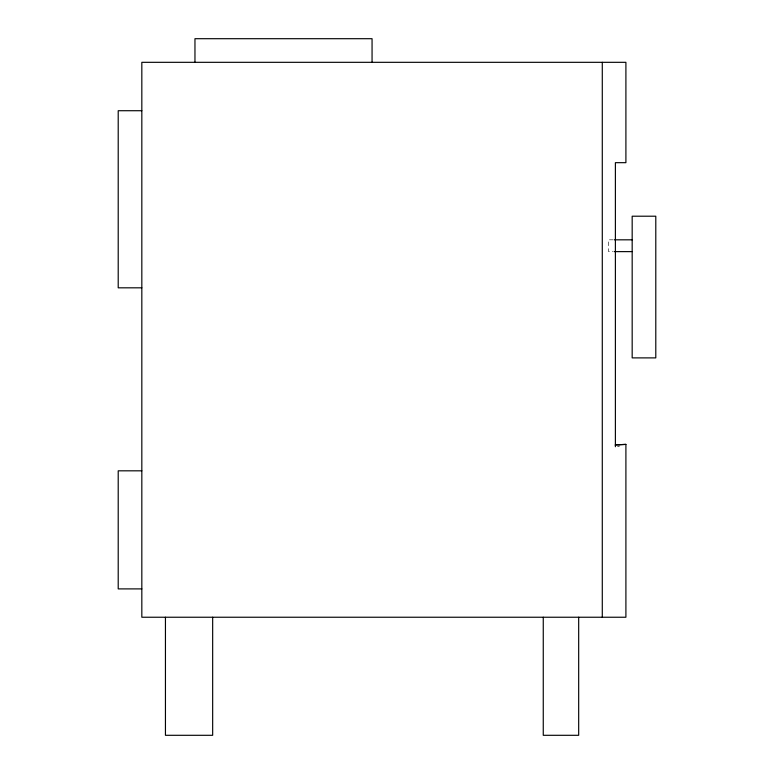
<?xml version="1.0" encoding="UTF-8"?>
<svg xmlns="http://www.w3.org/2000/svg" width="774" height="774" viewBox="0 0 774 774"><rect width="100%" height="100%" fill="white"/><g stroke="black" fill="none" stroke-linecap="round" stroke-linejoin="round"><path stroke-width="0.58" stroke-dasharray="3.87 2.9" d="M618.6 446.124L619.481 445.959L617.429 446.337M613.279 239.824L608.558 239.824L608.558 251.627L613.279 251.627"/><path stroke-width="1.16" d="M615.388 445.495L615.388 162.675L625.905 162.675L625.905 62.317L141.826 62.317L141.826 617.236L625.905 617.236L625.905 444.392L615.388 444.876L615.388 446.704M632.174 251.627L632.174 216.207L655.791 216.207L655.791 357.888L632.174 357.888L632.174 251.627L614.459 251.627M625.905 444.392L615.388 444.876M141.826 110.721L118.209 110.721L118.209 287.822L141.826 287.822M614.459 239.824L632.174 239.824M141.826 470.824L118.209 470.824L118.209 588.898L141.826 588.898M602.288 62.317L602.288 617.236M578.681 617.236L578.681 735.3L543.261 735.3L543.261 617.236M372.062 62.317L372.062 38.7L194.961 38.7L194.961 62.317M212.666 617.236L212.666 735.3L165.442 735.3L165.442 617.236"/></g></svg>
